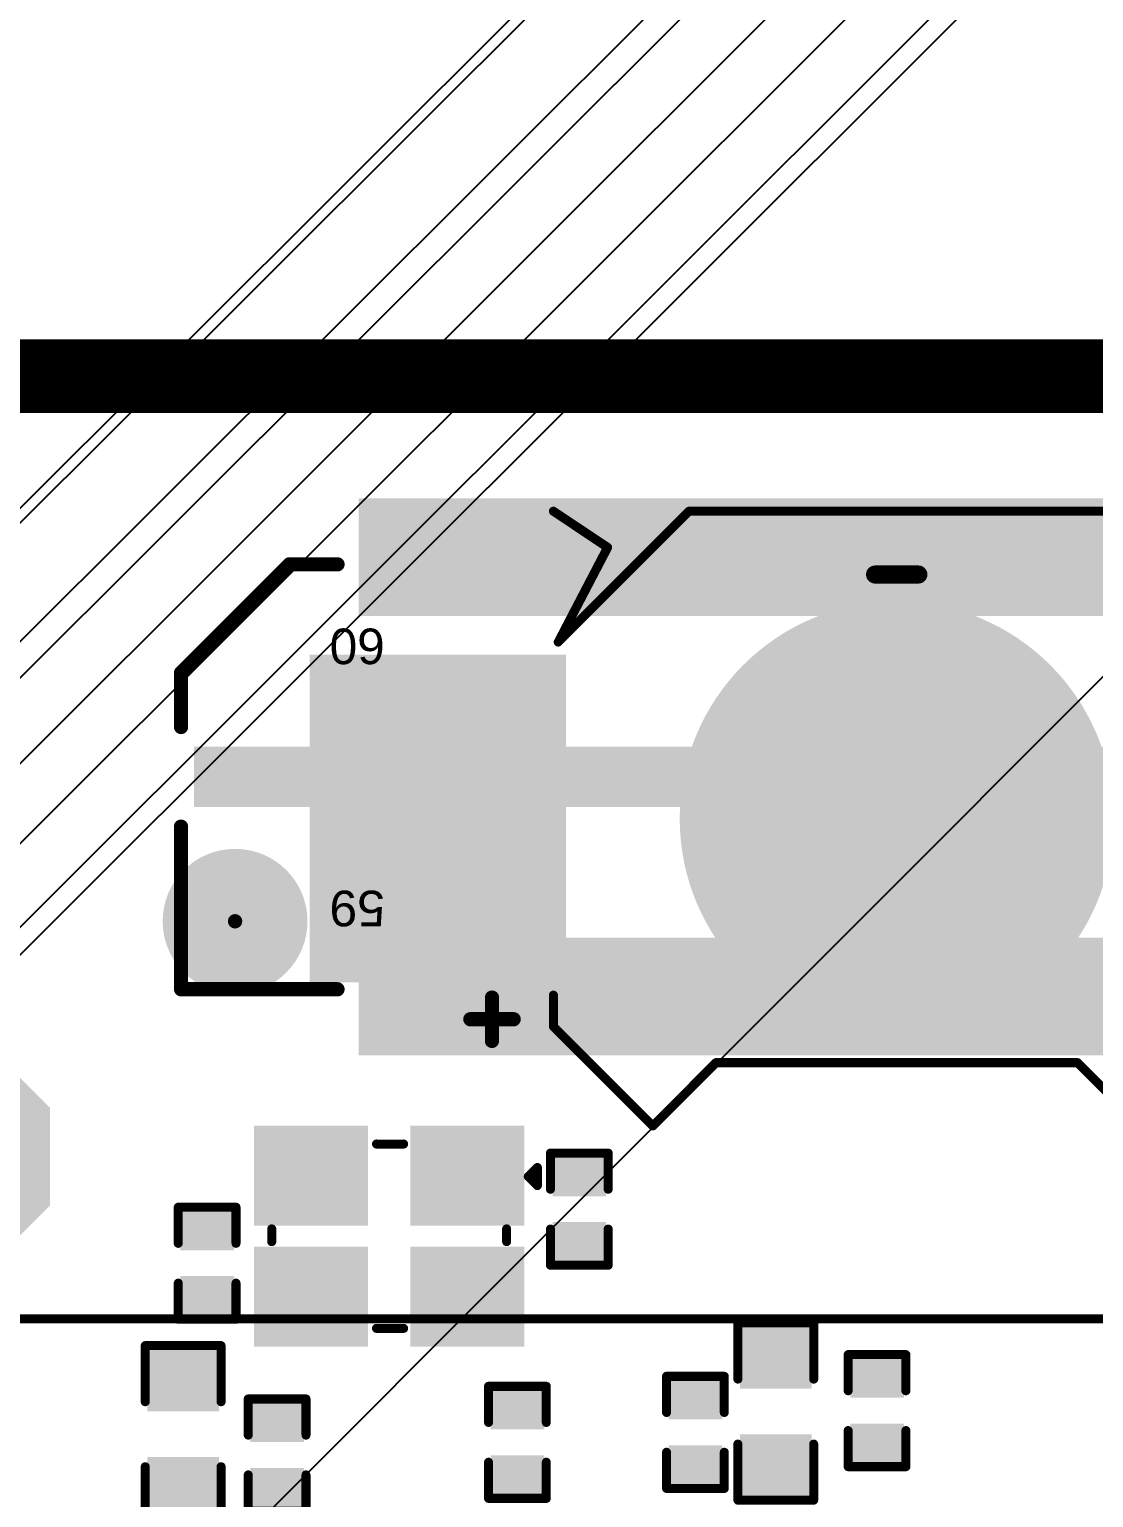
# Model space of a CAD drawing. Header units: inches. Extents: x -5 to 5450, y -4 to 5452.
# Drawn here: x 20.2 to 35.16, y 23.47 to 44.1 of the extents above; entities that cross this region are included whole.
import ezdxf

# ---------------------------------------------------------------- set-up
doc = ezdxf.new("R2010")
doc.units = ezdxf.units.IN
for name, color, linetype in [('Board_outline', 216, 'Continuous'), ('Bottom Layer', 5, 'Continuous'), ('Bottom Overlay', 54, 'Continuous'), ('Bottom Paste', 16, 'Continuous'), ('Bottom Solder', 6, 'Continuous'), ('Ground', 76, 'Continuous'), ('Multi-Layer', 9, 'Continuous'), ('Pad Holes', 156, 'Continuous'), ('Power', 16, 'Continuous'), ('Top Layer', 1, 'Continuous'), ('Top Overlay', 2, 'Continuous'), ('Top Paste', 8, 'Continuous'), ('Top Solder', 216, 'Continuous')]:
    doc.layers.add(name, color=color, linetype=linetype)
doc.styles.add('Arial', font='', dxfattribs={"height": 0.2})
doc.styles.get('Arial').set_extended_font_data('Arial')

# ---------------------------------------------------------------- blocks, each defined once
blk = doc.blocks.new('SMD3225_4P_2')
at = {"layer": 'Top Layer'}
for points in [[(-1.8, 1.45), (-0.4, 1.45), (-0.4, 0.25), (-1.8, 0.25)], [(0.4, 1.45), (1.8, 1.45), (1.8, 0.25), (0.4, 0.25)], [(-1.8, -0.25), (-0.4, -0.25), (-0.4, -1.45), (-1.8, -1.45)], [(0.4, -0.25), (1.8, -0.25), (1.8, -1.45), (0.4, -1.45)]]:
    blk.add_hatch(color=1, dxfattribs=at).paths.add_polyline_path(points)
at = {"layer": 'Top Paste'}
for points in [[(-1.8, 1.45), (-0.4, 1.45), (-0.4, 0.25), (-1.8, 0.25)], [(0.4, 1.45), (1.8, 1.45), (1.8, 0.25), (0.4, 0.25)], [(-1.8, -0.25), (-0.4, -0.25), (-0.4, -1.45), (-1.8, -1.45)], [(0.4, -0.25), (1.8, -0.25), (1.8, -1.45), (0.4, -1.45)]]:
    blk.add_hatch(color=8, dxfattribs=at).paths.add_polyline_path(points)
at = {"layer": 'Top Solder'}
for points in [[(-1.902, 1.552), (-0.298, 1.552), (-0.298, 0.148), (-1.902, 0.148)], [(0.298, 1.552), (1.902, 1.552), (1.902, 0.148), (0.298, 0.148)], [(-1.902, -0.148), (-0.298, -0.148), (-0.298, -1.552), (-1.902, -1.552)], [(0.298, -0.148), (1.902, -0.148), (1.902, -1.552), (0.298, -1.552)]]:
    blk.add_hatch(color=216, dxfattribs=at).paths.add_polyline_path(points)
at = {"layer": 'Top Overlay'}
for points in [[(0.178, 1.295, 0.127, 0.127, 0), (-0.203, 1.295, 0.127, 0.127, 0)], [(-1.651, 0.076, 0.127, 0.127, 0), (-1.651, -0.102, 0.127, 0.127, 0)], [(1.651, 0.076, 0.127, 0.127, 0), (1.651, -0.102, 0.127, 0.127, 0)], [(-2.083, -0.711, 0.127, 0.127, 0), (-2.083, -0.965, 0.127, 0.127, 0)], [(-1.956, -0.838, 0.127, 0.127, 0), (-2.083, -0.711, 0.127, 0.127, 0)], [(-1.956, -0.838, 0.127, 0.127, 0), (-2.083, -0.965, 0.127, 0.127, 0)], [(0.178, -1.295, 0.127, 0.127, 0), (-0.203, -1.295, 0.127, 0.127, 0)]]:
    blk.add_lwpolyline(points, format="xyseb", dxfattribs=at)
for points in [[(-0.235, 1.295, 0.0635, 0.0635, 1), (-0.171, 1.295, 0.0635, 0.0635, 1)], [(0.146, 1.295, 0.0635, 0.0635, 1), (0.21, 1.295, 0.0635, 0.0635, 1)], [(-1.683, 0.076, 0.0635, 0.0635, 1), (-1.619, 0.076, 0.0635, 0.0635, 1)], [(1.619, 0.076, 0.0635, 0.0635, 1), (1.683, 0.076, 0.0635, 0.0635, 1)], [(-1.683, -0.102, 0.0635, 0.0635, 1), (-1.619, -0.102, 0.0635, 0.0635, 1)], [(1.619, -0.102, 0.0635, 0.0635, 1), (1.683, -0.102, 0.0635, 0.0635, 1)], [(-2.115, -0.711, 0.0635, 0.0635, 1), (-2.051, -0.711, 0.0635, 0.0635, 1)], [(-2.115, -0.711, 0.0635, 0.0635, 1), (-2.051, -0.711, 0.0635, 0.0635, 1)], [(-1.988, -0.838, 0.0635, 0.0635, 1), (-1.924, -0.838, 0.0635, 0.0635, 1)], [(-1.988, -0.838, 0.0635, 0.0635, 1), (-1.924, -0.838, 0.0635, 0.0635, 1)], [(-2.115, -0.965, 0.0635, 0.0635, 1), (-2.051, -0.965, 0.0635, 0.0635, 1)], [(-2.115, -0.965, 0.0635, 0.0635, 1), (-2.051, -0.965, 0.0635, 0.0635, 1)], [(-0.235, -1.295, 0.0635, 0.0635, 1), (-0.171, -1.295, 0.0635, 0.0635, 1)], [(0.146, -1.295, 0.0635, 0.0635, 1), (0.21, -1.295, 0.0635, 0.0635, 1)]]:
    blk.add_lwpolyline(points, format="xyseb", close=True, dxfattribs=at)
blk = doc.blocks.new('VSON_10_EP_3_3__9')
at = {"layer": 'Top Solder'}
blk.add_line((0.415, 1.745), (5436.376, 5440.364), dxfattribs=at)
blk = doc.blocks.new('WQFN_30_EP_2_5_4_5__B_11')
at = {"layer": 'Bottom Solder'}
for p in [(0.652, 2.466), (0.904, 1.82), (-1.498, -1.684), (-0.945, -2.028), (0.646, -1.95), (0.9, -1.691), (-1.497, 1.919), (-0.938, 2.488)]:
    blk.add_line(p, (-5429.178, 5440.976), dxfattribs=at)
blk = doc.blocks.new('BL_R8812AF1_B_14')
at = {"layer": 'Bottom Overlay'}
blk.add_lwpolyline([(-13.5, 8.9, 0.127, 0.127, 0), (13.5, 8.9, 0.127, 0.127, 0)], format="xyseb", dxfattribs=at)
blk = doc.blocks.new('W_______2_54_1_0_133')
at = {"layer": 'Bottom Layer'}
blk.add_hatch(color=5, dxfattribs=at).paths.add_polyline_path([(0.635, 1.27), (-0.635, 1.27), (-1.27, 0.635), (-1.27, -0.635), (-0.635, -1.27), (0.635, -1.27), (1.27, -0.635), (1.27, 0.635)])
at = {"layer": 'Bottom Solder'}
blk.add_hatch(color=6, dxfattribs=at).paths.add_polyline_path([(0.6858, 1.3716), (-0.6858, 1.3716), (-1.3716, 0.6858), (-1.3716, -0.6858), (-0.6858, -1.3716), (0.6858, -1.3716), (1.3716, -0.6858), (1.3716, 0.6858)])
at = {"layer": 'Ground'}
h = blk.add_hatch(color=76, dxfattribs=at)
edge = h.paths.add_edge_path()
edge.add_arc((0, 0), 1.016, 0, 360)
at = {"layer": 'Multi-Layer'}
blk.add_hatch(color=9, dxfattribs=at).paths.add_polyline_path([(0.635, 1.27), (-0.635, 1.27), (-1.27, 0.635), (-1.27, -0.635), (-0.635, -1.27), (0.635, -1.27), (1.27, -0.635), (1.27, 0.635)])
at = {"layer": 'Pad Holes'}
h = blk.add_hatch(color=7, dxfattribs=at)
edge = h.paths.add_edge_path()
edge.add_arc((0, 0), 0.508, 0, 360)
at = {"layer": 'Power'}
h = blk.add_hatch(color=16, dxfattribs=at)
edge = h.paths.add_edge_path()
edge.add_arc((0, 0), 1.016, 0, 360)
at = {"layer": 'Top Layer'}
blk.add_hatch(color=1, dxfattribs=at).paths.add_polyline_path([(0.635, 1.27), (-0.635, 1.27), (-1.27, 0.635), (-1.27, -0.635), (-0.635, -1.27), (0.635, -1.27), (1.27, -0.635), (1.27, 0.635)])
at = {"layer": 'Top Solder'}
blk.add_hatch(color=216, dxfattribs=at).paths.add_polyline_path([(0.6858, 1.3716), (-0.6858, 1.3716), (-1.3716, 0.6858), (-1.3716, -0.6858), (-0.6858, -1.3716), (0.6858, -1.3716), (1.3716, -0.6858), (1.3716, 0.6858)])
blk = doc.blocks.new('MY_927_02_B_149')
at = {"layer": 'Bottom Layer'}
h = blk.add_hatch(color=5, dxfattribs=at)
edge = h.paths.add_edge_path()
edge.add_arc((0, 0), 3, 0, 360)
blk.add_hatch(color=5, dxfattribs=at).paths.add_polyline_path([(-8.2, 2.25), (-4.7, 2.25), (-4.7, -2.25), (-8.2, -2.25)])
at = {"layer": 'Bottom Paste'}
h = blk.add_hatch(color=16, dxfattribs=at)
edge = h.paths.add_edge_path()
edge.add_arc((0, 0), 3, 0, 360)
blk.add_hatch(color=16, dxfattribs=at).paths.add_polyline_path([(-8.2, 2.25), (-4.7, 2.25), (-4.7, -2.25), (-8.2, -2.25)])
at = {"layer": 'Bottom Solder'}
h = blk.add_hatch(color=6, dxfattribs=at)
edge = h.paths.add_edge_path()
edge.add_arc((0, 0), 3.051, 0, 360)
blk.add_hatch(color=6, dxfattribs=at).paths.add_polyline_path([(-8.251, 2.301), (-4.649, 2.301), (-4.649, -2.301), (-8.251, -2.301)])
at = {"layer": 'Bottom Overlay'}
for points in [[(-4.826, 4.318, 0.127, 0.127, 0), (-4.064, 3.81, 0.127, 0.127, 0)], [(-4.759, 2.48, 0.127, 0.127, 0), (-2.921, 4.318, 0.127, 0.127, 0)], [(-2.921, 4.318, 0.127, 0.127, 0), (3.048, 4.318, 0.127, 0.127, 0)], [(-4.757, 2.482, 0.127, 0.127, 0), (-4.064, 3.81, 0.127, 0.127, 0)], [(-0.305, 3.429, 0.254, 0.254, 0), (0.305, 3.429, 0.254, 0.254, 0)], [(-5.69, -3.124, 0.2, 0.2, 0), (-5.69, -2.515, 0.2, 0.2, 0)], [(-4.826, -2.921, 0.127, 0.127, 0), (-4.826, -2.481, 0.127, 0.127, 0)], [(-5.994, -2.819, 0.2, 0.2, 0), (-5.385, -2.819, 0.2, 0.2, 0)], [(-4.826, -2.921, 0.127, 0.127, 0), (-3.429, -4.318, 0.127, 0.127, 0)], [(-3.429, -4.318, 0.127, 0.127, 0), (-2.54, -3.429, 0.127, 0.127, 0)], [(-2.54, -3.429, 0.127, 0.127, 0), (2.54, -3.429, 0.127, 0.127, 0)], [(2.54, -3.429, 0.127, 0.127, 0), (3.429, -4.318, 0.127, 0.127, 0)]]:
    blk.add_lwpolyline(points, format="xyseb", dxfattribs=at)
for points in [[(-4.858, 4.318, 0.0635, 0.0635, 1), (-4.794, 4.318, 0.0635, 0.0635, 1)], [(-2.953, 4.318, 0.0635, 0.0635, 1), (-2.889, 4.318, 0.0635, 0.0635, 1)], [(-2.953, 4.318, 0.0635, 0.0635, 1), (-2.889, 4.318, 0.0635, 0.0635, 1)], [(-4.096, 3.81, 0.0635, 0.0635, 1), (-4.032, 3.81, 0.0635, 0.0635, 1)], [(-4.096, 3.81, 0.0635, 0.0635, 1), (-4.032, 3.81, 0.0635, 0.0635, 1)], [(-0.368, 3.429, 0.127, 0.127, 1), (-0.241, 3.429, 0.127, 0.127, 1)], [(0.241, 3.429, 0.127, 0.127, 1), (0.368, 3.429, 0.127, 0.127, 1)], [(-4.79, 2.48, 0.0635, 0.0635, 1), (-4.727, 2.48, 0.0635, 0.0635, 1)], [(-4.789, 2.482, 0.0635, 0.0635, 1), (-4.726, 2.482, 0.0635, 0.0635, 1)], [(-5.74, -2.515, 0.1, 0.1, 1), (-5.64, -2.515, 0.1, 0.1, 1)], [(-4.858, -2.481, 0.0635, 0.0635, 1), (-4.794, -2.481, 0.0635, 0.0635, 1)], [(-6.044, -2.819, 0.1, 0.1, 1), (-5.944, -2.819, 0.1, 0.1, 1)], [(-5.435, -2.819, 0.1, 0.1, 1), (-5.335, -2.819, 0.1, 0.1, 1)], [(-4.858, -2.921, 0.0635, 0.0635, 1), (-4.794, -2.921, 0.0635, 0.0635, 1)], [(-4.858, -2.921, 0.0635, 0.0635, 1), (-4.794, -2.921, 0.0635, 0.0635, 1)], [(-5.74, -3.124, 0.1, 0.1, 1), (-5.64, -3.124, 0.1, 0.1, 1)], [(-2.572, -3.429, 0.0635, 0.0635, 1), (-2.508, -3.429, 0.0635, 0.0635, 1)], [(-2.572, -3.429, 0.0635, 0.0635, 1), (-2.508, -3.429, 0.0635, 0.0635, 1)], [(2.508, -3.429, 0.0635, 0.0635, 1), (2.572, -3.429, 0.0635, 0.0635, 1)], [(2.508, -3.429, 0.0635, 0.0635, 1), (2.572, -3.429, 0.0635, 0.0635, 1)], [(-3.461, -4.318, 0.0635, 0.0635, 1), (-3.397, -4.318, 0.0635, 0.0635, 1)], [(-3.461, -4.318, 0.0635, 0.0635, 1), (-3.397, -4.318, 0.0635, 0.0635, 1)]]:
    blk.add_lwpolyline(points, format="xyseb", close=True, dxfattribs=at)
blk = doc.blocks.new('QTH_030_01_L_D_A_K_TR_156')
at = {"layer": 'Bottom Solder'}
h = blk.add_hatch(color=6, dxfattribs=at)
edge = h.paths.add_edge_path()
edge.add_arc((9.24, 2.03), 0.102, 0, 360)
at = {"layer": 'Ground'}
h = blk.add_hatch(color=76, dxfattribs=at)
edge = h.paths.add_edge_path()
edge.add_arc((9.24, 2.03), 1.018, 0, 360)
at = {"layer": 'Pad Holes'}
h = blk.add_hatch(color=7, dxfattribs=at)
edge = h.paths.add_edge_path()
edge.add_arc((9.24, 2.03), 0.51, 0, 360)
at = {"layer": 'Power'}
h = blk.add_hatch(color=16, dxfattribs=at)
edge = h.paths.add_edge_path()
edge.add_arc((9.24, 2.03), 1.018, 0, 360)
at = {"layer": 'Top Layer'}
for points in [[(-2.902, 3.811), (-2.597, 3.811), (-2.597, 2.361), (-2.902, 2.361)], [(-2.403, 3.811), (-2.098, 3.811), (-2.098, 2.361), (-2.403, 2.361)], [(-1.902, 3.811), (-1.597, 3.811), (-1.597, 2.361), (-1.902, 2.361)], [(-1.403, 3.811), (-1.097, 3.811), (-1.097, 2.361), (-1.403, 2.361)], [(-0.903, 3.811), (-0.598, 3.811), (-0.598, 2.361), (-0.903, 2.361)], [(-0.402, 3.811), (-0.097, 3.811), (-0.097, 2.361), (-0.402, 2.361)], [(0.097, 3.811), (0.402, 3.811), (0.402, 2.361), (0.097, 2.361)], [(0.598, 3.811), (0.903, 3.811), (0.903, 2.361), (0.598, 2.361)], [(1.097, 3.811), (1.403, 3.811), (1.403, 2.361), (1.097, 2.361)], [(1.597, 3.811), (1.902, 3.811), (1.902, 2.361), (1.597, 2.361)], [(2.098, 3.811), (2.403, 3.811), (2.403, 2.361), (2.098, 2.361)], [(2.597, 3.811), (2.902, 3.811), (2.902, 2.361), (2.597, 2.361)], [(3.098, 3.811), (3.403, 3.811), (3.403, 2.361), (3.098, 2.361)], [(3.597, 3.811), (3.903, 3.811), (3.903, 2.361), (3.597, 2.361)], [(4.097, 3.811), (4.402, 3.811), (4.402, 2.361), (4.097, 2.361)], [(4.598, 3.811), (4.903, 3.811), (4.903, 2.361), (4.598, 2.361)], [(5.097, 3.811), (5.402, 3.811), (5.402, 2.361), (5.097, 2.361)], [(5.598, 3.811), (5.903, 3.811), (5.903, 2.361), (5.598, 2.361)], [(6.097, 3.811), (6.403, 3.811), (6.403, 2.361), (6.097, 2.361)], [(6.597, 3.811), (6.902, 3.811), (6.902, 2.361), (6.597, 2.361)], [(7.098, 3.811), (7.403, 3.811), (7.403, 2.361), (7.098, 2.361)], [(-5.525, 0.32), (-0.825, 0.32), (-0.825, -0.32), (-5.525, -0.32)], [(0.825, 0.32), (5.525, 0.32), (5.525, -0.32), (0.825, -0.32)], [(7.175, 0.32), (9.715, 0.32), (9.715, -0.32), (7.175, -0.32)], [(-2.902, -2.361), (-2.597, -2.361), (-2.597, -3.811), (-2.902, -3.811)], [(-2.403, -2.361), (-2.098, -2.361), (-2.098, -3.811), (-2.403, -3.811)], [(-1.902, -2.361), (-1.597, -2.361), (-1.597, -3.811), (-1.902, -3.811)], [(-1.403, -2.361), (-1.097, -2.361), (-1.097, -3.811), (-1.403, -3.811)], [(-0.903, -2.361), (-0.598, -2.361), (-0.598, -3.811), (-0.903, -3.811)], [(-0.402, -2.361), (-0.097, -2.361), (-0.097, -3.811), (-0.402, -3.811)], [(0.097, -2.361), (0.402, -2.361), (0.402, -3.811), (0.097, -3.811)], [(0.598, -2.361), (0.903, -2.361), (0.903, -3.811), (0.598, -3.811)], [(1.097, -2.361), (1.403, -2.361), (1.403, -3.811), (1.097, -3.811)], [(1.597, -2.361), (1.902, -2.361), (1.902, -3.811), (1.597, -3.811)], [(2.098, -2.361), (2.403, -2.361), (2.403, -3.811), (2.098, -3.811)], [(2.597, -2.361), (2.902, -2.361), (2.902, -3.811), (2.597, -3.811)], [(3.098, -2.361), (3.403, -2.361), (3.403, -3.811), (3.098, -3.811)], [(3.597, -2.361), (3.903, -2.361), (3.903, -3.811), (3.597, -3.811)], [(4.097, -2.361), (4.402, -2.361), (4.402, -3.811), (4.097, -3.811)], [(4.598, -2.361), (4.903, -2.361), (4.903, -3.811), (4.598, -3.811)], [(5.097, -2.361), (5.402, -2.361), (5.402, -3.811), (5.097, -3.811)], [(5.598, -2.361), (5.903, -2.361), (5.903, -3.811), (5.598, -3.811)], [(6.097, -2.361), (6.403, -2.361), (6.403, -3.811), (6.097, -3.811)], [(6.597, -2.361), (6.902, -2.361), (6.902, -3.811), (6.597, -3.811)], [(7.098, -2.361), (7.403, -2.361), (7.403, -3.811), (7.098, -3.811)]]:
    blk.add_hatch(color=1, dxfattribs=at).paths.add_polyline_path(points)
at = {"layer": 'Top Paste'}
for points in [[(-2.902, 3.811), (-2.597, 3.811), (-2.597, 2.361), (-2.902, 2.361)], [(-2.403, 3.811), (-2.098, 3.811), (-2.098, 2.361), (-2.403, 2.361)], [(-1.902, 3.811), (-1.597, 3.811), (-1.597, 2.361), (-1.902, 2.361)], [(-1.403, 3.811), (-1.097, 3.811), (-1.097, 2.361), (-1.403, 2.361)], [(-0.903, 3.811), (-0.598, 3.811), (-0.598, 2.361), (-0.903, 2.361)], [(-0.402, 3.811), (-0.097, 3.811), (-0.097, 2.361), (-0.402, 2.361)], [(0.097, 3.811), (0.402, 3.811), (0.402, 2.361), (0.097, 2.361)], [(0.598, 3.811), (0.903, 3.811), (0.903, 2.361), (0.598, 2.361)], [(1.097, 3.811), (1.403, 3.811), (1.403, 2.361), (1.097, 2.361)], [(1.597, 3.811), (1.902, 3.811), (1.902, 2.361), (1.597, 2.361)], [(2.098, 3.811), (2.403, 3.811), (2.403, 2.361), (2.098, 2.361)], [(2.597, 3.811), (2.902, 3.811), (2.902, 2.361), (2.597, 2.361)], [(3.098, 3.811), (3.403, 3.811), (3.403, 2.361), (3.098, 2.361)], [(3.597, 3.811), (3.903, 3.811), (3.903, 2.361), (3.597, 2.361)], [(4.097, 3.811), (4.402, 3.811), (4.402, 2.361), (4.097, 2.361)], [(4.598, 3.811), (4.903, 3.811), (4.903, 2.361), (4.598, 2.361)], [(5.097, 3.811), (5.402, 3.811), (5.402, 2.361), (5.097, 2.361)], [(5.598, 3.811), (5.903, 3.811), (5.903, 2.361), (5.598, 2.361)], [(6.097, 3.811), (6.403, 3.811), (6.403, 2.361), (6.097, 2.361)], [(6.597, 3.811), (6.902, 3.811), (6.902, 2.361), (6.597, 2.361)], [(7.098, 3.811), (7.403, 3.811), (7.403, 2.361), (7.098, 2.361)], [(-5.525, 0.32), (-0.825, 0.32), (-0.825, -0.32), (-5.525, -0.32)], [(0.825, 0.32), (5.525, 0.32), (5.525, -0.32), (0.825, -0.32)], [(7.175, 0.32), (9.715, 0.32), (9.715, -0.32), (7.175, -0.32)], [(-2.902, -2.361), (-2.597, -2.361), (-2.597, -3.811), (-2.902, -3.811)], [(-2.403, -2.361), (-2.098, -2.361), (-2.098, -3.811), (-2.403, -3.811)], [(-1.902, -2.361), (-1.597, -2.361), (-1.597, -3.811), (-1.902, -3.811)], [(-1.403, -2.361), (-1.097, -2.361), (-1.097, -3.811), (-1.403, -3.811)], [(-0.903, -2.361), (-0.598, -2.361), (-0.598, -3.811), (-0.903, -3.811)], [(-0.402, -2.361), (-0.097, -2.361), (-0.097, -3.811), (-0.402, -3.811)], [(0.097, -2.361), (0.402, -2.361), (0.402, -3.811), (0.097, -3.811)], [(0.598, -2.361), (0.903, -2.361), (0.903, -3.811), (0.598, -3.811)], [(1.097, -2.361), (1.403, -2.361), (1.403, -3.811), (1.097, -3.811)], [(1.597, -2.361), (1.902, -2.361), (1.902, -3.811), (1.597, -3.811)], [(2.098, -2.361), (2.403, -2.361), (2.403, -3.811), (2.098, -3.811)], [(2.597, -2.361), (2.902, -2.361), (2.902, -3.811), (2.597, -3.811)], [(3.098, -2.361), (3.403, -2.361), (3.403, -3.811), (3.098, -3.811)], [(3.597, -2.361), (3.903, -2.361), (3.903, -3.811), (3.597, -3.811)], [(4.097, -2.361), (4.402, -2.361), (4.402, -3.811), (4.097, -3.811)], [(4.598, -2.361), (4.903, -2.361), (4.903, -3.811), (4.598, -3.811)], [(5.097, -2.361), (5.402, -2.361), (5.402, -3.811), (5.097, -3.811)], [(5.598, -2.361), (5.903, -2.361), (5.903, -3.811), (5.598, -3.811)], [(6.097, -2.361), (6.403, -2.361), (6.403, -3.811), (6.097, -3.811)], [(6.597, -2.361), (6.902, -2.361), (6.902, -3.811), (6.597, -3.811)], [(7.098, -2.361), (7.403, -2.361), (7.403, -3.811), (7.098, -3.811)]]:
    blk.add_hatch(color=8, dxfattribs=at).paths.add_polyline_path(points)
at = {"layer": 'Top Solder'}
for points in [[(-3.004, 3.913), (-2.496, 3.913), (-2.496, 2.259), (-3.004, 2.259)], [(-2.504, 3.913), (-1.996, 3.913), (-1.996, 2.259), (-2.504, 2.259)], [(-2.004, 3.913), (-1.496, 3.913), (-1.496, 2.259), (-2.004, 2.259)], [(-1.504, 3.913), (-0.996, 3.913), (-0.996, 2.259), (-1.504, 2.259)], [(-1.004, 3.913), (-0.496, 3.913), (-0.496, 2.259), (-1.004, 2.259)], [(-0.504, 3.913), (0.004, 3.913), (0.004, 2.259), (-0.504, 2.259)], [(-0.004, 3.913), (0.504, 3.913), (0.504, 2.259), (-0.004, 2.259)], [(0.496, 3.913), (1.004, 3.913), (1.004, 2.259), (0.496, 2.259)], [(0.996, 3.913), (1.504, 3.913), (1.504, 2.259), (0.996, 2.259)], [(1.496, 3.913), (2.004, 3.913), (2.004, 2.259), (1.496, 2.259)], [(1.996, 3.913), (2.504, 3.913), (2.504, 2.259), (1.996, 2.259)], [(2.496, 3.913), (3.004, 3.913), (3.004, 2.259), (2.496, 2.259)], [(2.996, 3.913), (3.504, 3.913), (3.504, 2.259), (2.996, 2.259)], [(3.496, 3.913), (4.004, 3.913), (4.004, 2.259), (3.496, 2.259)], [(3.996, 3.913), (4.504, 3.913), (4.504, 2.259), (3.996, 2.259)], [(4.496, 3.913), (5.004, 3.913), (5.004, 2.259), (4.496, 2.259)], [(4.996, 3.913), (5.504, 3.913), (5.504, 2.259), (4.996, 2.259)], [(5.496, 3.913), (6.004, 3.913), (6.004, 2.259), (5.496, 2.259)], [(5.996, 3.913), (6.504, 3.913), (6.504, 2.259), (5.996, 2.259)], [(6.496, 3.913), (7.004, 3.913), (7.004, 2.259), (6.496, 2.259)], [(6.996, 3.913), (7.504, 3.913), (7.504, 2.259), (6.996, 2.259)], [(-5.627, 0.422), (-0.723, 0.422), (-0.723, -0.422), (-5.627, -0.422)], [(0.723, 0.422), (5.627, 0.422), (5.627, -0.422), (0.723, -0.422)], [(7.073, 0.422), (9.817, 0.422), (9.817, -0.422), (7.073, -0.422)], [(-3.004, -2.259), (-2.496, -2.259), (-2.496, -3.913), (-3.004, -3.913)], [(-2.504, -2.259), (-1.996, -2.259), (-1.996, -3.913), (-2.504, -3.913)], [(-2.004, -2.259), (-1.496, -2.259), (-1.496, -3.913), (-2.004, -3.913)], [(-1.504, -2.259), (-0.996, -2.259), (-0.996, -3.913), (-1.504, -3.913)], [(-1.004, -2.259), (-0.496, -2.259), (-0.496, -3.913), (-1.004, -3.913)], [(-0.504, -2.259), (0.004, -2.259), (0.004, -3.913), (-0.504, -3.913)], [(-0.004, -2.259), (0.504, -2.259), (0.504, -3.913), (-0.004, -3.913)], [(0.496, -2.259), (1.004, -2.259), (1.004, -3.913), (0.496, -3.913)], [(0.996, -2.259), (1.504, -2.259), (1.504, -3.913), (0.996, -3.913)], [(1.496, -2.259), (2.004, -2.259), (2.004, -3.913), (1.496, -3.913)], [(1.996, -2.259), (2.504, -2.259), (2.504, -3.913), (1.996, -3.913)], [(2.496, -2.259), (3.004, -2.259), (3.004, -3.913), (2.496, -3.913)], [(2.996, -2.259), (3.504, -2.259), (3.504, -3.913), (2.996, -3.913)], [(3.496, -2.259), (4.004, -2.259), (4.004, -3.913), (3.496, -3.913)], [(3.996, -2.259), (4.504, -2.259), (4.504, -3.913), (3.996, -3.913)], [(4.496, -2.259), (5.004, -2.259), (5.004, -3.913), (4.496, -3.913)], [(4.996, -2.259), (5.504, -2.259), (5.504, -3.913), (4.996, -3.913)], [(5.496, -2.259), (6.004, -2.259), (6.004, -3.913), (5.496, -3.913)], [(5.996, -2.259), (6.504, -2.259), (6.504, -3.913), (5.996, -3.913)], [(6.496, -2.259), (7.004, -2.259), (7.004, -3.913), (6.496, -3.913)], [(6.996, -2.259), (7.504, -2.259), (7.504, -3.913), (6.996, -3.913)]]:
    blk.add_hatch(color=216, dxfattribs=at).paths.add_polyline_path(points)
h = blk.add_hatch(color=216, dxfattribs=at)
edge = h.paths.add_edge_path()
edge.add_arc((9.24, 2.03), 0.102, 0, 360)
at = {"layer": 'Top Overlay'}
for points in [[(10, 2.985, 0.2, 0.2, 0), (7.8, 2.985, 0.2, 0.2, 0)], [(10, 2.985, 0.2, 0.2, 0), (10, 0.7, 0.2, 0.2, 0)], [(10, -0.7, 0.2, 0.2, 0), (10, -1.461, 0.2, 0.2, 0)], [(10, -1.461, 0.2, 0.2, 0), (8.476, -2.985, 0.2, 0.2, 0)], [(8.476, -2.985, 0.2, 0.2, 0), (7.8, -2.985, 0.2, 0.2, 0)]]:
    blk.add_lwpolyline(points, format="xyseb", dxfattribs=at)
for points in [[(7.75, 2.985, 0.1, 0.1, 1), (7.85, 2.985, 0.1, 0.1, 1)], [(9.95, 2.985, 0.1, 0.1, 1), (10.05, 2.985, 0.1, 0.1, 1)], [(9.95, 2.985, 0.1, 0.1, 1), (10.05, 2.985, 0.1, 0.1, 1)], [(9.95, 0.7, 0.1, 0.1, 1), (10.05, 0.7, 0.1, 0.1, 1)], [(9.95, -0.7, 0.1, 0.1, 1), (10.05, -0.7, 0.1, 0.1, 1)], [(9.95, -1.461, 0.1, 0.1, 1), (10.05, -1.461, 0.1, 0.1, 1)], [(9.95, -1.461, 0.1, 0.1, 1), (10.05, -1.461, 0.1, 0.1, 1)], [(7.75, -2.985, 0.1, 0.1, 1), (7.85, -2.985, 0.1, 0.1, 1)], [(8.426, -2.985, 0.1, 0.1, 1), (8.526, -2.985, 0.1, 0.1, 1)], [(8.426, -2.985, 0.1, 0.1, 1), (8.526, -2.985, 0.1, 0.1, 1)]]:
    blk.add_lwpolyline(points, format="xyseb", close=True, dxfattribs=at)
at = {"layer": 'Top Overlay', "style": 'Arial'}
for s, p in [('59', (7.134, 1.6)), ('60', (7.134, -2.083))]:
    blk.add_text(s, height=0.5, dxfattribs=at).set_placement(p)
blk = doc.blocks.new('C___0603_187')
at = {"layer": 'Top Layer'}
for points in [[(-0.381, 0.445), (-0.381, -0.445), (-1.143, -0.445), (-1.143, 0.445)], [(1.143, 0.445), (1.143, -0.445), (0.381, -0.445), (0.381, 0.445)]]:
    blk.add_hatch(color=1, dxfattribs=at).paths.add_polyline_path(points)
at = {"layer": 'Top Paste'}
for points in [[(-0.381, 0.445), (-0.381, -0.445), (-1.143, -0.445), (-1.143, 0.445)], [(1.143, 0.445), (1.143, -0.445), (0.381, -0.445), (0.381, 0.445)]]:
    blk.add_hatch(color=8, dxfattribs=at).paths.add_polyline_path(points)
at = {"layer": 'Top Solder'}
for points in [[(-0.321, 0.504), (-0.321, -0.504), (-1.203, -0.504), (-1.203, 0.504)], [(1.203, 0.504), (1.203, -0.504), (0.321, -0.504), (0.321, 0.504)]]:
    blk.add_hatch(color=216, dxfattribs=at).paths.add_polyline_path(points)
at = {"layer": 'Top Overlay'}
for points in [[(-0.457, 0.533, 0.127, 0.127, 0), (-1.245, 0.533, 0.127, 0.127, 0)], [(-1.245, -0.533, 0.127, 0.127, 0), (-1.245, 0.533, 0.127, 0.127, 0)], [(1.245, 0.533, 0.127, 0.127, 0), (0.457, 0.533, 0.127, 0.127, 0)], [(1.245, -0.533, 0.127, 0.127, 0), (1.245, 0.533, 0.127, 0.127, 0)], [(-0.457, -0.533, 0.127, 0.127, 0), (-1.245, -0.533, 0.127, 0.127, 0)], [(1.245, -0.533, 0.127, 0.127, 0), (0.457, -0.533, 0.127, 0.127, 0)]]:
    blk.add_lwpolyline(points, format="xyseb", dxfattribs=at)
for points in [[(-1.276, 0.533, 0.0635, 0.0635, 1), (-1.213, 0.533, 0.0635, 0.0635, 1)], [(-1.276, 0.533, 0.0635, 0.0635, 1), (-1.213, 0.533, 0.0635, 0.0635, 1)], [(-0.489, 0.533, 0.0635, 0.0635, 1), (-0.425, 0.533, 0.0635, 0.0635, 1)], [(0.425, 0.533, 0.0635, 0.0635, 1), (0.489, 0.533, 0.0635, 0.0635, 1)], [(1.213, 0.533, 0.0635, 0.0635, 1), (1.276, 0.533, 0.0635, 0.0635, 1)], [(1.213, 0.533, 0.0635, 0.0635, 1), (1.276, 0.533, 0.0635, 0.0635, 1)], [(-1.276, -0.533, 0.0635, 0.0635, 1), (-1.213, -0.533, 0.0635, 0.0635, 1)], [(-1.276, -0.533, 0.0635, 0.0635, 1), (-1.213, -0.533, 0.0635, 0.0635, 1)], [(-0.489, -0.533, 0.0635, 0.0635, 1), (-0.425, -0.533, 0.0635, 0.0635, 1)], [(0.425, -0.533, 0.0635, 0.0635, 1), (0.489, -0.533, 0.0635, 0.0635, 1)], [(1.213, -0.533, 0.0635, 0.0635, 1), (1.276, -0.533, 0.0635, 0.0635, 1)], [(1.213, -0.533, 0.0635, 0.0635, 1), (1.276, -0.533, 0.0635, 0.0635, 1)]]:
    blk.add_lwpolyline(points, format="xyseb", close=True, dxfattribs=at)
blk = doc.blocks.new('C___0402_188')
at = {"layer": 'Top Layer'}
for points in [[(-0.699, -0.318), (-0.699, 0.317), (-0.241, 0.317), (-0.241, -0.318)], [(0.241, -0.318), (0.241, 0.317), (0.699, 0.317), (0.699, -0.318)]]:
    blk.add_hatch(color=1, dxfattribs=at).paths.add_polyline_path(points)
at = {"layer": 'Top Paste'}
for points in [[(-0.699, -0.318), (-0.699, 0.317), (-0.241, 0.317), (-0.241, -0.318)], [(0.241, -0.318), (0.241, 0.317), (0.699, 0.317), (0.699, -0.318)]]:
    blk.add_hatch(color=8, dxfattribs=at).paths.add_polyline_path(points)
at = {"layer": 'Top Solder'}
for points in [[(-0.758, -0.377), (-0.758, 0.377), (-0.181, 0.377), (-0.181, -0.377)], [(0.181, -0.377), (0.181, 0.377), (0.758, 0.377), (0.758, -0.377)]]:
    blk.add_hatch(color=216, dxfattribs=at).paths.add_polyline_path(points)
at = {"layer": 'Top Overlay'}
for points in [[(-0.787, -0.406, 0.127, 0.127, 0), (-0.787, 0.406, 0.127, 0.127, 0)], [(-0.279, 0.406, 0.127, 0.127, 0), (-0.787, 0.406, 0.127, 0.127, 0)], [(0.787, 0.406, 0.127, 0.127, 0), (0.279, 0.406, 0.127, 0.127, 0)], [(0.787, -0.406, 0.127, 0.127, 0), (0.787, 0.406, 0.127, 0.127, 0)], [(-0.279, -0.406, 0.127, 0.127, 0), (-0.787, -0.406, 0.127, 0.127, 0)], [(0.787, -0.406, 0.127, 0.127, 0), (0.279, -0.406, 0.127, 0.127, 0)]]:
    blk.add_lwpolyline(points, format="xyseb", dxfattribs=at)
for points in [[(-0.819, 0.406, 0.0635, 0.0635, 1), (-0.756, 0.406, 0.0635, 0.0635, 1)], [(-0.819, 0.406, 0.0635, 0.0635, 1), (-0.756, 0.406, 0.0635, 0.0635, 1)], [(-0.311, 0.406, 0.0635, 0.0635, 1), (-0.248, 0.406, 0.0635, 0.0635, 1)], [(0.248, 0.406, 0.0635, 0.0635, 1), (0.311, 0.406, 0.0635, 0.0635, 1)], [(0.756, 0.406, 0.0635, 0.0635, 1), (0.819, 0.406, 0.0635, 0.0635, 1)], [(0.756, 0.406, 0.0635, 0.0635, 1), (0.819, 0.406, 0.0635, 0.0635, 1)], [(-0.819, -0.406, 0.0635, 0.0635, 1), (-0.756, -0.406, 0.0635, 0.0635, 1)], [(-0.819, -0.406, 0.0635, 0.0635, 1), (-0.756, -0.406, 0.0635, 0.0635, 1)], [(-0.311, -0.406, 0.0635, 0.0635, 1), (-0.248, -0.406, 0.0635, 0.0635, 1)], [(0.248, -0.406, 0.0635, 0.0635, 1), (0.311, -0.406, 0.0635, 0.0635, 1)], [(0.756, -0.406, 0.0635, 0.0635, 1), (0.819, -0.406, 0.0635, 0.0635, 1)], [(0.756, -0.406, 0.0635, 0.0635, 1), (0.819, -0.406, 0.0635, 0.0635, 1)]]:
    blk.add_lwpolyline(points, format="xyseb", close=True, dxfattribs=at)
blk = doc.blocks.new('C___0402_197')
at = {"layer": 'Top Layer'}
for points in [[(-0.699, -0.318), (-0.699, 0.318), (-0.241, 0.318), (-0.241, -0.318)], [(0.241, -0.318), (0.241, 0.318), (0.699, 0.318), (0.699, -0.318)]]:
    blk.add_hatch(color=1, dxfattribs=at).paths.add_polyline_path(points)
at = {"layer": 'Top Paste'}
for points in [[(-0.699, -0.318), (-0.699, 0.318), (-0.241, 0.318), (-0.241, -0.318)], [(0.241, -0.318), (0.241, 0.318), (0.699, 0.318), (0.699, -0.318)]]:
    blk.add_hatch(color=8, dxfattribs=at).paths.add_polyline_path(points)
at = {"layer": 'Top Solder'}
for points in [[(-0.758, -0.377), (-0.758, 0.377), (-0.181, 0.377), (-0.181, -0.377)], [(0.181, -0.377), (0.181, 0.377), (0.758, 0.377), (0.758, -0.377)]]:
    blk.add_hatch(color=216, dxfattribs=at).paths.add_polyline_path(points)
at = {"layer": 'Top Overlay'}
for points in [[(-0.787, 0.406, 0.127, 0.127, 0), (-0.787, -0.406, 0.127, 0.127, 0)], [(-0.787, 0.406, 0.127, 0.127, 0), (-0.279, 0.406, 0.127, 0.127, 0)], [(0.279, 0.406, 0.127, 0.127, 0), (0.787, 0.406, 0.127, 0.127, 0)], [(0.787, 0.406, 0.127, 0.127, 0), (0.787, -0.406, 0.127, 0.127, 0)], [(-0.787, -0.406, 0.127, 0.127, 0), (-0.279, -0.406, 0.127, 0.127, 0)], [(0.279, -0.406, 0.127, 0.127, 0), (0.787, -0.406, 0.127, 0.127, 0)]]:
    blk.add_lwpolyline(points, format="xyseb", dxfattribs=at)
for points in [[(-0.819, 0.406, 0.0635, 0.0635, 1), (-0.756, 0.406, 0.0635, 0.0635, 1)], [(-0.819, 0.406, 0.0635, 0.0635, 1), (-0.756, 0.406, 0.0635, 0.0635, 1)], [(-0.311, 0.406, 0.0635, 0.0635, 1), (-0.248, 0.406, 0.0635, 0.0635, 1)], [(0.248, 0.406, 0.0635, 0.0635, 1), (0.311, 0.406, 0.0635, 0.0635, 1)], [(0.756, 0.406, 0.0635, 0.0635, 1), (0.819, 0.406, 0.0635, 0.0635, 1)], [(0.756, 0.406, 0.0635, 0.0635, 1), (0.819, 0.406, 0.0635, 0.0635, 1)], [(-0.819, -0.406, 0.0635, 0.0635, 1), (-0.756, -0.406, 0.0635, 0.0635, 1)], [(-0.819, -0.406, 0.0635, 0.0635, 1), (-0.756, -0.406, 0.0635, 0.0635, 1)], [(-0.311, -0.406, 0.0635, 0.0635, 1), (-0.248, -0.406, 0.0635, 0.0635, 1)], [(0.248, -0.406, 0.0635, 0.0635, 1), (0.311, -0.406, 0.0635, 0.0635, 1)], [(0.756, -0.406, 0.0635, 0.0635, 1), (0.819, -0.406, 0.0635, 0.0635, 1)], [(0.756, -0.406, 0.0635, 0.0635, 1), (0.819, -0.406, 0.0635, 0.0635, 1)]]:
    blk.add_lwpolyline(points, format="xyseb", close=True, dxfattribs=at)
blk = doc.blocks.new('C___0402_198')
at = {"layer": 'Top Layer'}
for points in [[(-0.699, -0.318), (-0.699, 0.318), (-0.241, 0.318), (-0.241, -0.318)], [(0.241, -0.318), (0.241, 0.318), (0.699, 0.318), (0.699, -0.318)]]:
    blk.add_hatch(color=1, dxfattribs=at).paths.add_polyline_path(points)
at = {"layer": 'Top Paste'}
for points in [[(-0.699, -0.318), (-0.699, 0.318), (-0.241, 0.318), (-0.241, -0.318)], [(0.241, -0.318), (0.241, 0.318), (0.699, 0.318), (0.699, -0.318)]]:
    blk.add_hatch(color=8, dxfattribs=at).paths.add_polyline_path(points)
at = {"layer": 'Top Solder'}
for points in [[(-0.758, -0.377), (-0.758, 0.377), (-0.181, 0.377), (-0.181, -0.377)], [(0.181, -0.377), (0.181, 0.377), (0.758, 0.377), (0.758, -0.377)]]:
    blk.add_hatch(color=216, dxfattribs=at).paths.add_polyline_path(points)
at = {"layer": 'Top Overlay'}
for points in [[(-0.787, 0.406, 0.127, 0.127, 0), (-0.787, -0.406, 0.127, 0.127, 0)], [(-0.787, 0.406, 0.127, 0.127, 0), (-0.279, 0.406, 0.127, 0.127, 0)], [(0.279, 0.406, 0.127, 0.127, 0), (0.787, 0.406, 0.127, 0.127, 0)], [(0.787, 0.406, 0.127, 0.127, 0), (0.787, -0.406, 0.127, 0.127, 0)], [(-0.787, -0.406, 0.127, 0.127, 0), (-0.279, -0.406, 0.127, 0.127, 0)], [(0.279, -0.406, 0.127, 0.127, 0), (0.787, -0.406, 0.127, 0.127, 0)]]:
    blk.add_lwpolyline(points, format="xyseb", dxfattribs=at)
for points in [[(-0.819, 0.406, 0.0635, 0.0635, 1), (-0.756, 0.406, 0.0635, 0.0635, 1)], [(-0.819, 0.406, 0.0635, 0.0635, 1), (-0.756, 0.406, 0.0635, 0.0635, 1)], [(-0.311, 0.406, 0.0635, 0.0635, 1), (-0.248, 0.406, 0.0635, 0.0635, 1)], [(0.248, 0.406, 0.0635, 0.0635, 1), (0.311, 0.406, 0.0635, 0.0635, 1)], [(0.756, 0.406, 0.0635, 0.0635, 1), (0.819, 0.406, 0.0635, 0.0635, 1)], [(0.756, 0.406, 0.0635, 0.0635, 1), (0.819, 0.406, 0.0635, 0.0635, 1)], [(-0.819, -0.406, 0.0635, 0.0635, 1), (-0.756, -0.406, 0.0635, 0.0635, 1)], [(-0.819, -0.406, 0.0635, 0.0635, 1), (-0.756, -0.406, 0.0635, 0.0635, 1)], [(-0.311, -0.406, 0.0635, 0.0635, 1), (-0.248, -0.406, 0.0635, 0.0635, 1)], [(0.248, -0.406, 0.0635, 0.0635, 1), (0.311, -0.406, 0.0635, 0.0635, 1)], [(0.756, -0.406, 0.0635, 0.0635, 1), (0.819, -0.406, 0.0635, 0.0635, 1)], [(0.756, -0.406, 0.0635, 0.0635, 1), (0.819, -0.406, 0.0635, 0.0635, 1)]]:
    blk.add_lwpolyline(points, format="xyseb", close=True, dxfattribs=at)
blk = doc.blocks.new('C___0402_199')
at = {"layer": 'Top Layer'}
for points in [[(-0.699, -0.318), (-0.699, 0.317), (-0.241, 0.317), (-0.241, -0.318)], [(0.241, -0.318), (0.241, 0.317), (0.699, 0.317), (0.699, -0.318)]]:
    blk.add_hatch(color=1, dxfattribs=at).paths.add_polyline_path(points)
at = {"layer": 'Top Paste'}
for points in [[(-0.699, -0.318), (-0.699, 0.317), (-0.241, 0.317), (-0.241, -0.318)], [(0.241, -0.318), (0.241, 0.317), (0.699, 0.317), (0.699, -0.318)]]:
    blk.add_hatch(color=8, dxfattribs=at).paths.add_polyline_path(points)
at = {"layer": 'Top Solder'}
for points in [[(-0.758, -0.377), (-0.758, 0.377), (-0.181, 0.377), (-0.181, -0.377)], [(0.181, -0.377), (0.181, 0.377), (0.758, 0.377), (0.758, -0.377)]]:
    blk.add_hatch(color=216, dxfattribs=at).paths.add_polyline_path(points)
at = {"layer": 'Top Overlay'}
for points in [[(-0.279, 0.406, 0.127, 0.127, 0), (-0.787, 0.406, 0.127, 0.127, 0)], [(-0.787, -0.406, 0.127, 0.127, 0), (-0.787, 0.406, 0.127, 0.127, 0)], [(0.787, 0.406, 0.127, 0.127, 0), (0.279, 0.406, 0.127, 0.127, 0)], [(0.787, -0.406, 0.127, 0.127, 0), (0.787, 0.406, 0.127, 0.127, 0)], [(-0.279, -0.406, 0.127, 0.127, 0), (-0.787, -0.406, 0.127, 0.127, 0)], [(0.787, -0.406, 0.127, 0.127, 0), (0.279, -0.406, 0.127, 0.127, 0)]]:
    blk.add_lwpolyline(points, format="xyseb", dxfattribs=at)
for points in [[(-0.819, 0.406, 0.0635, 0.0635, 1), (-0.756, 0.406, 0.0635, 0.0635, 1)], [(-0.819, 0.406, 0.0635, 0.0635, 1), (-0.756, 0.406, 0.0635, 0.0635, 1)], [(-0.311, 0.406, 0.0635, 0.0635, 1), (-0.248, 0.406, 0.0635, 0.0635, 1)], [(0.248, 0.406, 0.0635, 0.0635, 1), (0.311, 0.406, 0.0635, 0.0635, 1)], [(0.756, 0.406, 0.0635, 0.0635, 1), (0.819, 0.406, 0.0635, 0.0635, 1)], [(0.756, 0.406, 0.0635, 0.0635, 1), (0.819, 0.406, 0.0635, 0.0635, 1)], [(-0.819, -0.406, 0.0635, 0.0635, 1), (-0.756, -0.406, 0.0635, 0.0635, 1)], [(-0.819, -0.406, 0.0635, 0.0635, 1), (-0.756, -0.406, 0.0635, 0.0635, 1)], [(-0.311, -0.406, 0.0635, 0.0635, 1), (-0.248, -0.406, 0.0635, 0.0635, 1)], [(0.248, -0.406, 0.0635, 0.0635, 1), (0.311, -0.406, 0.0635, 0.0635, 1)], [(0.756, -0.406, 0.0635, 0.0635, 1), (0.819, -0.406, 0.0635, 0.0635, 1)], [(0.756, -0.406, 0.0635, 0.0635, 1), (0.819, -0.406, 0.0635, 0.0635, 1)]]:
    blk.add_lwpolyline(points, format="xyseb", close=True, dxfattribs=at)
blk = doc.blocks.new('C___0402_200')
at = {"layer": 'Top Layer'}
for points in [[(-0.699, -0.318), (-0.699, 0.318), (-0.241, 0.318), (-0.241, -0.318)], [(0.241, -0.318), (0.241, 0.318), (0.699, 0.318), (0.699, -0.318)]]:
    blk.add_hatch(color=1, dxfattribs=at).paths.add_polyline_path(points)
at = {"layer": 'Top Paste'}
for points in [[(-0.699, -0.318), (-0.699, 0.318), (-0.241, 0.318), (-0.241, -0.318)], [(0.241, -0.318), (0.241, 0.318), (0.699, 0.318), (0.699, -0.318)]]:
    blk.add_hatch(color=8, dxfattribs=at).paths.add_polyline_path(points)
at = {"layer": 'Top Solder'}
for points in [[(-0.758, -0.377), (-0.758, 0.377), (-0.181, 0.377), (-0.181, -0.377)], [(0.181, -0.377), (0.181, 0.377), (0.758, 0.377), (0.758, -0.377)]]:
    blk.add_hatch(color=216, dxfattribs=at).paths.add_polyline_path(points)
at = {"layer": 'Top Overlay'}
for points in [[(-0.787, 0.406, 0.127, 0.127, 0), (-0.279, 0.406, 0.127, 0.127, 0)], [(-0.787, 0.406, 0.127, 0.127, 0), (-0.787, -0.406, 0.127, 0.127, 0)], [(0.279, 0.406, 0.127, 0.127, 0), (0.787, 0.406, 0.127, 0.127, 0)], [(0.787, 0.406, 0.127, 0.127, 0), (0.787, -0.406, 0.127, 0.127, 0)], [(-0.787, -0.406, 0.127, 0.127, 0), (-0.279, -0.406, 0.127, 0.127, 0)], [(0.279, -0.406, 0.127, 0.127, 0), (0.787, -0.406, 0.127, 0.127, 0)]]:
    blk.add_lwpolyline(points, format="xyseb", dxfattribs=at)
for points in [[(-0.819, 0.406, 0.0635, 0.0635, 1), (-0.756, 0.406, 0.0635, 0.0635, 1)], [(-0.819, 0.406, 0.0635, 0.0635, 1), (-0.756, 0.406, 0.0635, 0.0635, 1)], [(-0.311, 0.406, 0.0635, 0.0635, 1), (-0.248, 0.406, 0.0635, 0.0635, 1)], [(0.248, 0.406, 0.0635, 0.0635, 1), (0.311, 0.406, 0.0635, 0.0635, 1)], [(0.756, 0.406, 0.0635, 0.0635, 1), (0.819, 0.406, 0.0635, 0.0635, 1)], [(0.756, 0.406, 0.0635, 0.0635, 1), (0.819, 0.406, 0.0635, 0.0635, 1)], [(-0.819, -0.406, 0.0635, 0.0635, 1), (-0.756, -0.406, 0.0635, 0.0635, 1)], [(-0.819, -0.406, 0.0635, 0.0635, 1), (-0.756, -0.406, 0.0635, 0.0635, 1)], [(-0.311, -0.406, 0.0635, 0.0635, 1), (-0.248, -0.406, 0.0635, 0.0635, 1)], [(0.248, -0.406, 0.0635, 0.0635, 1), (0.311, -0.406, 0.0635, 0.0635, 1)], [(0.756, -0.406, 0.0635, 0.0635, 1), (0.819, -0.406, 0.0635, 0.0635, 1)], [(0.756, -0.406, 0.0635, 0.0635, 1), (0.819, -0.406, 0.0635, 0.0635, 1)]]:
    blk.add_lwpolyline(points, format="xyseb", close=True, dxfattribs=at)
blk = doc.blocks.new('C___0603_209')
at = {"layer": 'Top Layer'}
for points in [[(-0.381, 0.445), (-0.381, -0.445), (-1.143, -0.445), (-1.143, 0.445)], [(1.143, 0.445), (1.143, -0.445), (0.381, -0.445), (0.381, 0.445)]]:
    blk.add_hatch(color=1, dxfattribs=at).paths.add_polyline_path(points)
at = {"layer": 'Top Paste'}
for points in [[(-0.381, 0.445), (-0.381, -0.445), (-1.143, -0.445), (-1.143, 0.445)], [(1.143, 0.445), (1.143, -0.445), (0.381, -0.445), (0.381, 0.445)]]:
    blk.add_hatch(color=8, dxfattribs=at).paths.add_polyline_path(points)
at = {"layer": 'Top Solder'}
for points in [[(-0.321, 0.504), (-0.321, -0.504), (-1.203, -0.504), (-1.203, 0.504)], [(1.203, 0.504), (1.203, -0.504), (0.321, -0.504), (0.321, 0.504)]]:
    blk.add_hatch(color=216, dxfattribs=at).paths.add_polyline_path(points)
at = {"layer": 'Top Overlay'}
for points in [[(-1.245, 0.533, 0.127, 0.127, 0), (-0.457, 0.533, 0.127, 0.127, 0)], [(-1.245, 0.533, 0.127, 0.127, 0), (-1.245, -0.533, 0.127, 0.127, 0)], [(0.457, 0.533, 0.127, 0.127, 0), (1.245, 0.533, 0.127, 0.127, 0)], [(1.245, 0.533, 0.127, 0.127, 0), (1.245, -0.533, 0.127, 0.127, 0)], [(-1.245, -0.533, 0.127, 0.127, 0), (-0.457, -0.533, 0.127, 0.127, 0)], [(0.457, -0.533, 0.127, 0.127, 0), (1.245, -0.533, 0.127, 0.127, 0)]]:
    blk.add_lwpolyline(points, format="xyseb", dxfattribs=at)
for points in [[(-1.276, 0.533, 0.0635, 0.0635, 1), (-1.213, 0.533, 0.0635, 0.0635, 1)], [(-1.276, 0.533, 0.0635, 0.0635, 1), (-1.213, 0.533, 0.0635, 0.0635, 1)], [(-0.489, 0.533, 0.0635, 0.0635, 1), (-0.425, 0.533, 0.0635, 0.0635, 1)], [(0.425, 0.533, 0.0635, 0.0635, 1), (0.489, 0.533, 0.0635, 0.0635, 1)], [(1.213, 0.533, 0.0635, 0.0635, 1), (1.276, 0.533, 0.0635, 0.0635, 1)], [(1.213, 0.533, 0.0635, 0.0635, 1), (1.276, 0.533, 0.0635, 0.0635, 1)], [(-1.276, -0.533, 0.0635, 0.0635, 1), (-1.213, -0.533, 0.0635, 0.0635, 1)], [(-1.276, -0.533, 0.0635, 0.0635, 1), (-1.213, -0.533, 0.0635, 0.0635, 1)], [(-0.489, -0.533, 0.0635, 0.0635, 1), (-0.425, -0.533, 0.0635, 0.0635, 1)], [(0.425, -0.533, 0.0635, 0.0635, 1), (0.489, -0.533, 0.0635, 0.0635, 1)], [(1.213, -0.533, 0.0635, 0.0635, 1), (1.276, -0.533, 0.0635, 0.0635, 1)], [(1.213, -0.533, 0.0635, 0.0635, 1), (1.276, -0.533, 0.0635, 0.0635, 1)]]:
    blk.add_lwpolyline(points, format="xyseb", close=True, dxfattribs=at)
blk = doc.blocks.new('C___0402_233')
at = {"layer": 'Top Layer'}
for points in [[(-0.699, -0.318), (-0.699, 0.317), (-0.241, 0.317), (-0.241, -0.318)], [(0.241, -0.318), (0.241, 0.317), (0.699, 0.317), (0.699, -0.318)]]:
    blk.add_hatch(color=1, dxfattribs=at).paths.add_polyline_path(points)
at = {"layer": 'Top Paste'}
for points in [[(-0.699, -0.318), (-0.699, 0.317), (-0.241, 0.317), (-0.241, -0.318)], [(0.241, -0.318), (0.241, 0.317), (0.699, 0.317), (0.699, -0.318)]]:
    blk.add_hatch(color=8, dxfattribs=at).paths.add_polyline_path(points)
at = {"layer": 'Top Solder'}
for points in [[(-0.758, -0.377), (-0.758, 0.377), (-0.181, 0.377), (-0.181, -0.377)], [(0.181, -0.377), (0.181, 0.377), (0.758, 0.377), (0.758, -0.377)]]:
    blk.add_hatch(color=216, dxfattribs=at).paths.add_polyline_path(points)
at = {"layer": 'Top Overlay'}
for points in [[(-0.279, 0.406, 0.127, 0.127, 0), (-0.787, 0.406, 0.127, 0.127, 0)], [(-0.787, -0.406, 0.127, 0.127, 0), (-0.787, 0.406, 0.127, 0.127, 0)], [(0.787, 0.406, 0.127, 0.127, 0), (0.279, 0.406, 0.127, 0.127, 0)], [(0.787, -0.406, 0.127, 0.127, 0), (0.787, 0.406, 0.127, 0.127, 0)], [(-0.279, -0.406, 0.127, 0.127, 0), (-0.787, -0.406, 0.127, 0.127, 0)], [(0.787, -0.406, 0.127, 0.127, 0), (0.279, -0.406, 0.127, 0.127, 0)]]:
    blk.add_lwpolyline(points, format="xyseb", dxfattribs=at)
for points in [[(-0.819, 0.406, 0.0635, 0.0635, 1), (-0.756, 0.406, 0.0635, 0.0635, 1)], [(-0.819, 0.406, 0.0635, 0.0635, 1), (-0.756, 0.406, 0.0635, 0.0635, 1)], [(-0.311, 0.406, 0.0635, 0.0635, 1), (-0.248, 0.406, 0.0635, 0.0635, 1)], [(0.248, 0.406, 0.0635, 0.0635, 1), (0.311, 0.406, 0.0635, 0.0635, 1)], [(0.756, 0.406, 0.0635, 0.0635, 1), (0.819, 0.406, 0.0635, 0.0635, 1)], [(0.756, 0.406, 0.0635, 0.0635, 1), (0.819, 0.406, 0.0635, 0.0635, 1)], [(-0.819, -0.406, 0.0635, 0.0635, 1), (-0.756, -0.406, 0.0635, 0.0635, 1)], [(-0.819, -0.406, 0.0635, 0.0635, 1), (-0.756, -0.406, 0.0635, 0.0635, 1)], [(-0.311, -0.406, 0.0635, 0.0635, 1), (-0.248, -0.406, 0.0635, 0.0635, 1)], [(0.248, -0.406, 0.0635, 0.0635, 1), (0.311, -0.406, 0.0635, 0.0635, 1)], [(0.756, -0.406, 0.0635, 0.0635, 1), (0.819, -0.406, 0.0635, 0.0635, 1)], [(0.756, -0.406, 0.0635, 0.0635, 1), (0.819, -0.406, 0.0635, 0.0635, 1)]]:
    blk.add_lwpolyline(points, format="xyseb", close=True, dxfattribs=at)

msp = doc.modelspace()

# ---------------------------------------------------------------- linework, layer by layer
at = {"layer": 'Board_outline'}
msp.add_lwpolyline([(12.33, 39.237, 0.254, 0.254, 0), (84.33, 39.237, 0.254, 0.254, 0)], format="xyseb", dxfattribs=at)
msp.add_lwpolyline([(12.33, 39.237, 0.254, 0.254, 0), (84.33, 39.237, 0.254, 0.254, 0)], format="xyseb", dxfattribs=at)
at = {"layer": 'Ground'}
msp.add_line((12.33, 38.727), (84.33, 38.727), dxfattribs=at)
msp.add_lwpolyline([(12.33, 39.237, 1.016, 1.016, 0), (84.33, 39.237, 1.016, 1.016, 0)], format="xyseb", dxfattribs=at)
at = {"layer": 'Power'}
msp.add_line((12.33, 38.727), (84.33, 38.727), dxfattribs=at)
msp.add_lwpolyline([(12.33, 39.237, 1.016, 1.016, 0), (84.33, 39.237, 1.016, 1.016, 0)], format="xyseb", dxfattribs=at)

# ---------------------------------------------------------------- block references
for name, p, rotation in [('WQFN_30_EP_2_5_4_5__B_11', (8.896, 23.057), 270), ('QTH_030_01_L_D_A_K_TR_156', (32.33, 33.599), 180), ('W_______2_54_1_0_133', (19.116, 28.262), 180), ('SMD3225_4P_2', (25.256, 27.145), 180), ('C___0402_200', (27.929, 27.525), 90), ('C___0402_199', (22.697, 26.765), 270), ('C___0603_187', (30.691, 24.681), 270), ('C___0603_209', (22.36, 24.363), 90), ('C___0402_233', (32.114, 24.694), 270), ('C___0402_197', (29.561, 24.389), 90), ('C___0402_188', (27.059, 24.249), 270), ('C___0402_198', (23.681, 24.071), 90)]:
    msp.add_blockref(name, p, dxfattribs=dict(rotation=rotation))
for name, p in [('VSON_10_EP_3_3__9', (13.495, 11.871)), ('MY_927_02_B_149', (32.391, 33.012)), ('BL_R8812AF1_B_14', (29.839, 17.085))]:
    msp.add_blockref(name, p)

doc.saveas('drawing.dxf')
